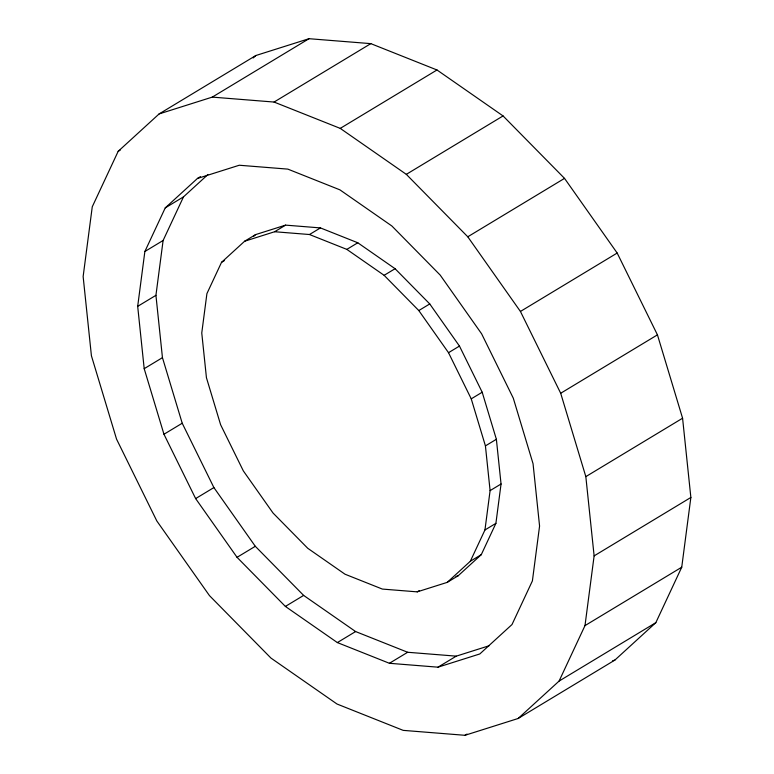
<?xml version="1.0" encoding="UTF-8"?>
<svg xmlns="http://www.w3.org/2000/svg" width="774" height="774" viewBox="0 0 774 774"><rect width="100%" height="100%" fill="white"/><g stroke="black" fill="none" stroke-linecap="round" stroke-linejoin="round"><path stroke-width="1.16" d="M197.438 178.465L239.263 165.239L287.851 169.119L339.902 189.843L391.867 225.989L440.203 275.099L481.622 333.817L513.288 398.165L533.054 463.732L539.575 526.059L532.396 580.906L512.011 624.531L479.812 653.953L437.997 667.178L389.409 663.289L337.358 642.575L285.383 606.429L237.047 557.319L195.638 498.591L163.962 434.253L144.196 368.685L137.685 306.349L144.864 251.502L165.239 207.887L197.438 178.465L200.485 176.627M489.023 645.787L456.254 656.149L407.656 652.269L355.605 631.555L303.64 595.409L255.304 546.299L213.895 487.572L182.219 423.233L162.453 357.656L155.932 295.329L163.111 240.482L183.496 196.867L207.858 174.595M447.227 582.367L470.321 561.256L484.95 529.967L490.097 490.619L485.424 445.892L471.24 398.852L448.514 352.692L418.802 310.558L384.127 275.321L346.839 249.392L309.494 234.522L274.635 231.736L244.632 241.227L221.528 262.338L206.91 293.636L201.762 332.984L206.435 377.702L220.619 424.742L243.336 470.902L273.048 513.036L307.733 548.273L345.011 574.211L382.356 589.072L417.225 591.858L447.227 582.367L458.179 575.759L481.283 554.648L495.902 523.35L501.049 484.002L496.376 439.284L482.192 392.234L459.466 346.075L429.754 303.94L395.079 268.713L357.791 242.775L320.446 227.914L285.587 225.128L255.584 234.609L244.632 241.227M518.145 718.485L559.08 681.081L584.989 625.615L594.122 555.887L585.831 476.629L560.695 393.26L520.428 311.458L467.777 236.786L406.321 174.353L340.25 128.387L274.064 102.052L212.279 97.108L159.115 113.923L118.17 151.336L92.261 206.793L83.137 276.531L91.419 355.779L116.555 439.148L156.822 520.96L209.473 595.622L270.939 658.064L337.009 704.021L403.186 730.366L464.971 735.3L518.145 718.485L614.885 660.077L655.83 622.664L681.739 567.207L690.863 497.469L682.581 418.221L657.445 334.852L617.178 253.04L564.527 178.378L503.061 115.936L436.991 69.979L370.814 43.634L309.029 38.7L255.855 55.515L159.115 113.923M253.185 57.953L255.855 55.515M253.804 236.234L255.584 234.609M118.17 151.336L120.231 150.088M212.279 97.108L309.029 38.7M274.064 102.052L370.814 43.634M165.239 207.887L183.496 196.867M340.25 128.387L436.991 69.979M144.864 251.502L163.111 240.482M137.685 306.349L155.932 295.329M221.528 262.338L224.518 260.528M274.635 231.736L285.587 225.128M406.321 174.353L503.061 115.936M309.494 234.522L320.446 227.914M144.196 368.685L162.453 357.656M346.839 249.392L357.791 242.775M384.127 275.321L395.079 268.713M467.777 236.786L564.527 178.378M163.962 434.253L182.219 423.233M418.802 310.558L429.754 303.94M195.638 498.591L213.895 487.572M448.514 352.692L459.466 346.075M520.428 311.458L617.178 253.04M471.24 398.852L482.192 392.234M237.047 557.319L255.304 546.299M560.695 393.26L657.445 334.852M485.424 445.892L496.376 439.284M285.383 606.429L303.64 595.409M490.097 490.619L501.049 484.002M484.95 529.967L495.902 523.35M585.831 476.629L682.581 418.221M417.225 591.858L419.208 590.659M470.321 561.256L481.283 554.648M337.358 642.575L355.605 631.555M389.409 663.289L407.656 652.269M594.122 555.887L690.863 497.469M437.997 667.178L456.254 656.149M584.989 625.615L681.739 567.207M464.971 735.3L467.032 734.062M559.08 681.081L655.83 622.664M455.954 576.456L458.179 575.759M612.621 660.793L614.885 660.077"/></g></svg>
